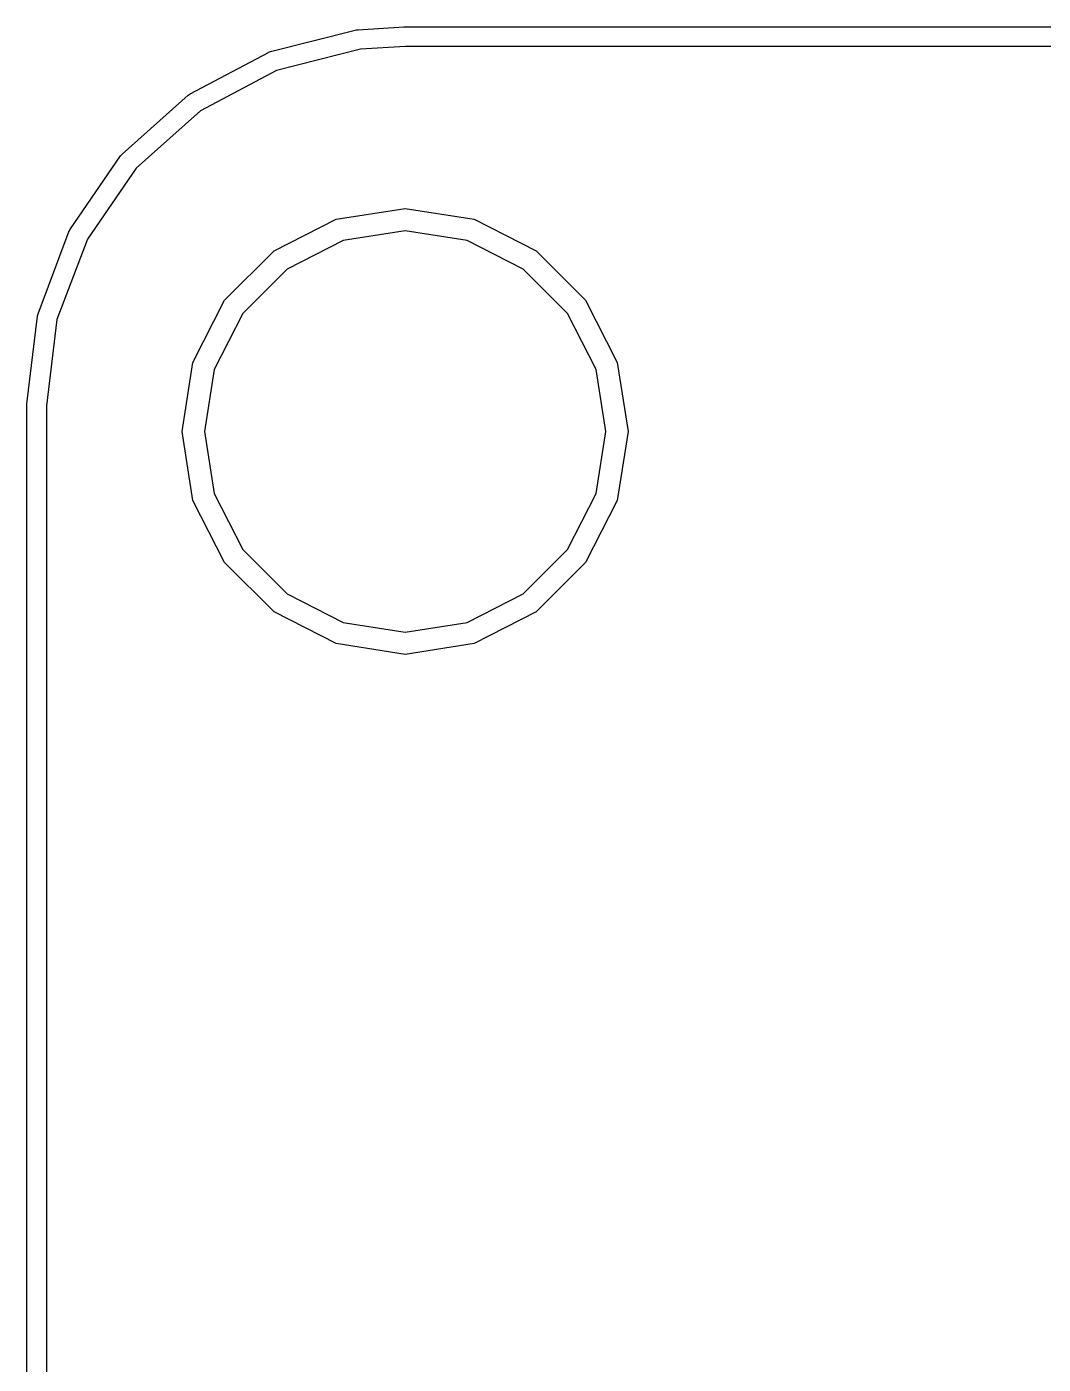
# Model space of a CAD drawing. Extents: x -0.1 to 56.2, y -70.1 to 0.1.
# Drawn here: x 9.43 to 17.15, y -10.09 to 0.07 of the extents above; entities that cross this region are included whole.
import ezdxf

# ---------------------------------------------------------------- set-up
doc = ezdxf.new("R2010")
doc.units = 0
doc.header["$MEASUREMENT"] = 0
doc.layers.add('BLACK', color=7, linetype='CONTINUOUS')

msp = doc.modelspace()

# ---------------------------------------------------------------- linework, layer by layer
at = {"layer": 'BLACK', "linetype": 'CONTINUOUS'}
for p, q in [((11.2783, -0.11324), (11.9308, 0.05066)), ((11.9308, 0.05066), (11.9316, 0.05085)), ((11.9316, 0.05085), (11.938, 0.05159)), ((11.938, 0.05159), (11.9444, 0.05277)), ((11.9444, 0.05277), (12.2911, 0.07459)), ((12.2911, 0.07459), (12.2934, 0.075)), ((12.2934, 0.075), (37.7066, 0.075)), ((11.9607, -0.0965), (11.3236, -0.2565)), ((12.3024, -0.075), (11.9607, -0.0965)), ((37.6955, -0.075), (12.3024, -0.075)), ((10.6669, -0.4345), (11.2615, -0.11969)), ((11.2615, -0.11969), (11.2622, -0.11933)), ((11.2622, -0.11933), (11.2703, -0.11631)), ((11.2703, -0.11631), (11.2783, -0.11324)), ((11.3236, -0.2565), (10.7451, -0.56282)), ((10.1498, -0.89233), (10.6521, -0.44478)), ((10.6521, -0.44478), (10.6527, -0.44427)), ((10.6527, -0.44427), (10.6598, -0.43942)), ((10.6598, -0.43942), (10.6669, -0.4345)), ((10.7451, -0.56282), (10.2564, -0.99829)), ((9.75682, -1.46029), (10.1379, -0.90585)), ((10.1379, -0.90585), (10.1383, -0.9052)), ((10.1383, -0.9052), (10.1441, -0.89874)), ((10.1441, -0.89874), (10.1498, -0.89233)), ((10.2564, -0.99829), (9.88558, -1.53777)), ((11.7762, -1.38796), (12.3, -1.305)), ((12.3, -1.305), (12.8238, -1.38796)), ((11.3037, -1.62872), (11.7762, -1.38796)), ((12.8238, -1.38796), (13.2963, -1.62872)), ((9.51067, -2.1056), (9.74847, -1.47626)), ((9.74847, -1.47626), (9.74875, -1.47553)), ((9.74875, -1.47553), (9.75284, -1.46791)), ((9.75284, -1.46791), (9.75682, -1.46029)), ((12.3, -1.475), (11.8287, -1.54964)), ((12.7713, -1.54964), (12.3, -1.475)), ((9.88558, -1.53777), (9.65419, -2.15013)), ((11.8287, -1.54964), (11.4036, -1.76625)), ((13.1964, -1.76625), (12.7713, -1.54964)), ((10.9287, -2.0037), (11.3037, -1.62872)), ((13.2963, -1.62872), (13.6713, -2.0037)), ((11.4036, -1.76625), (11.0662, -2.10363)), ((13.5338, -2.10363), (13.1964, -1.76625)), ((10.688, -2.47622), (10.9287, -2.0037)), ((13.6713, -2.0037), (13.912, -2.47622)), ((9.42578, -2.789), (9.50637, -2.12309)), ((9.50637, -2.12309), (9.50647, -2.12232)), ((9.50647, -2.12232), (9.50861, -2.11397)), ((9.50861, -2.11397), (9.51067, -2.1056)), ((11.0662, -2.10363), (10.8496, -2.52875)), ((13.7504, -2.52875), (13.5338, -2.10363)), ((9.65419, -2.15013), (9.575, -2.80452)), ((10.605, -3), (10.688, -2.47622)), ((10.8496, -2.52875), (10.775, -3)), ((13.825, -3), (13.7504, -2.52875)), ((13.912, -2.47622), (13.995, -3)), ((9.425, -2.79344), (9.42578, -2.789)), ((9.425, -17.9946), (9.425, -2.79344)), ((9.575, -2.80452), (9.575, -18.0066)), ((10.688, -3.52378), (10.605, -3)), ((10.775, -3), (10.8496, -3.47125)), ((13.7504, -3.47125), (13.825, -3)), ((13.995, -3), (13.912, -3.52378)), ((10.9287, -3.9963), (10.688, -3.52378)), ((10.8496, -3.47125), (11.0662, -3.89637)), ((13.5338, -3.89637), (13.7504, -3.47125)), ((13.912, -3.52378), (13.6713, -3.9963)), ((11.0662, -3.89637), (11.4036, -4.23375)), ((13.1964, -4.23375), (13.5338, -3.89637)), ((11.3037, -4.37128), (10.9287, -3.9963)), ((13.6713, -3.9963), (13.2963, -4.37128)), ((11.4036, -4.23375), (11.8287, -4.45036)), ((12.7713, -4.45036), (13.1964, -4.23375)), ((11.7762, -4.61204), (11.3037, -4.37128)), ((11.8287, -4.45036), (12.3, -4.525)), ((12.3, -4.525), (12.7713, -4.45036)), ((13.2963, -4.37128), (12.8238, -4.61204)), ((12.3, -4.695), (11.7762, -4.61204)), ((12.8238, -4.61204), (12.3, -4.695))]:
    msp.add_line(p, q, dxfattribs=at)

doc.saveas('drawing.dxf')
